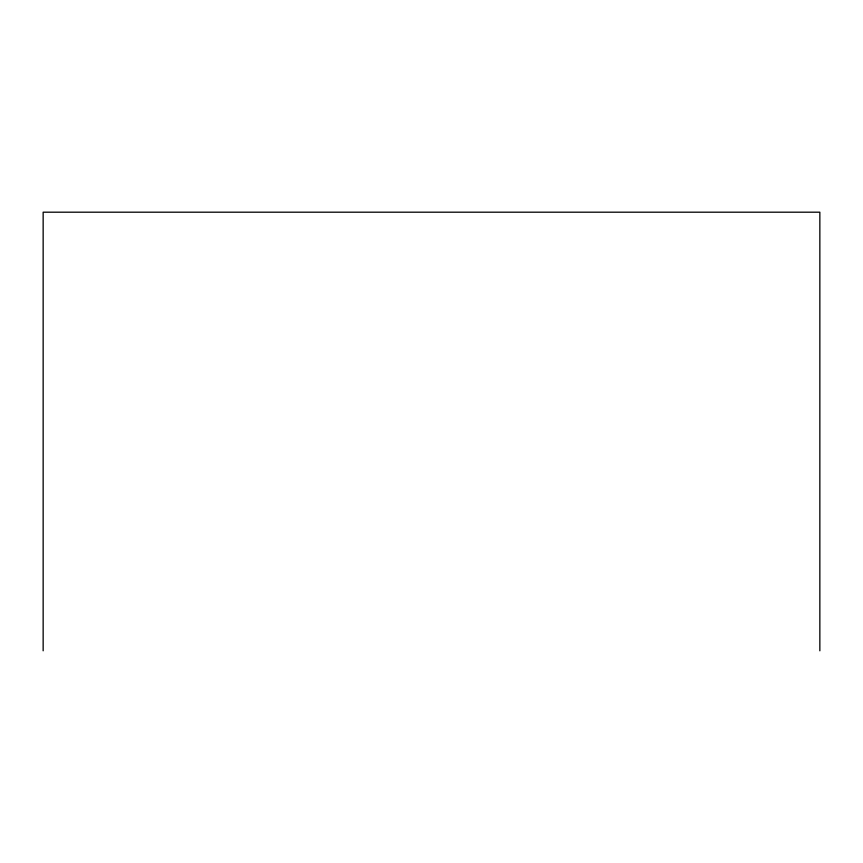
<?xml version="1.0" encoding="UTF-8"?>
<svg xmlns="http://www.w3.org/2000/svg" width="863" height="863" viewBox="0 0 863 863"><rect width="100%" height="100%" fill="white"/><g stroke="black" fill="none" stroke-linecap="round" stroke-linejoin="round"><path stroke-width="1.29" d="M819.85 650.81L819.85 212.19L43.15 212.19L43.15 650.81"/></g></svg>
